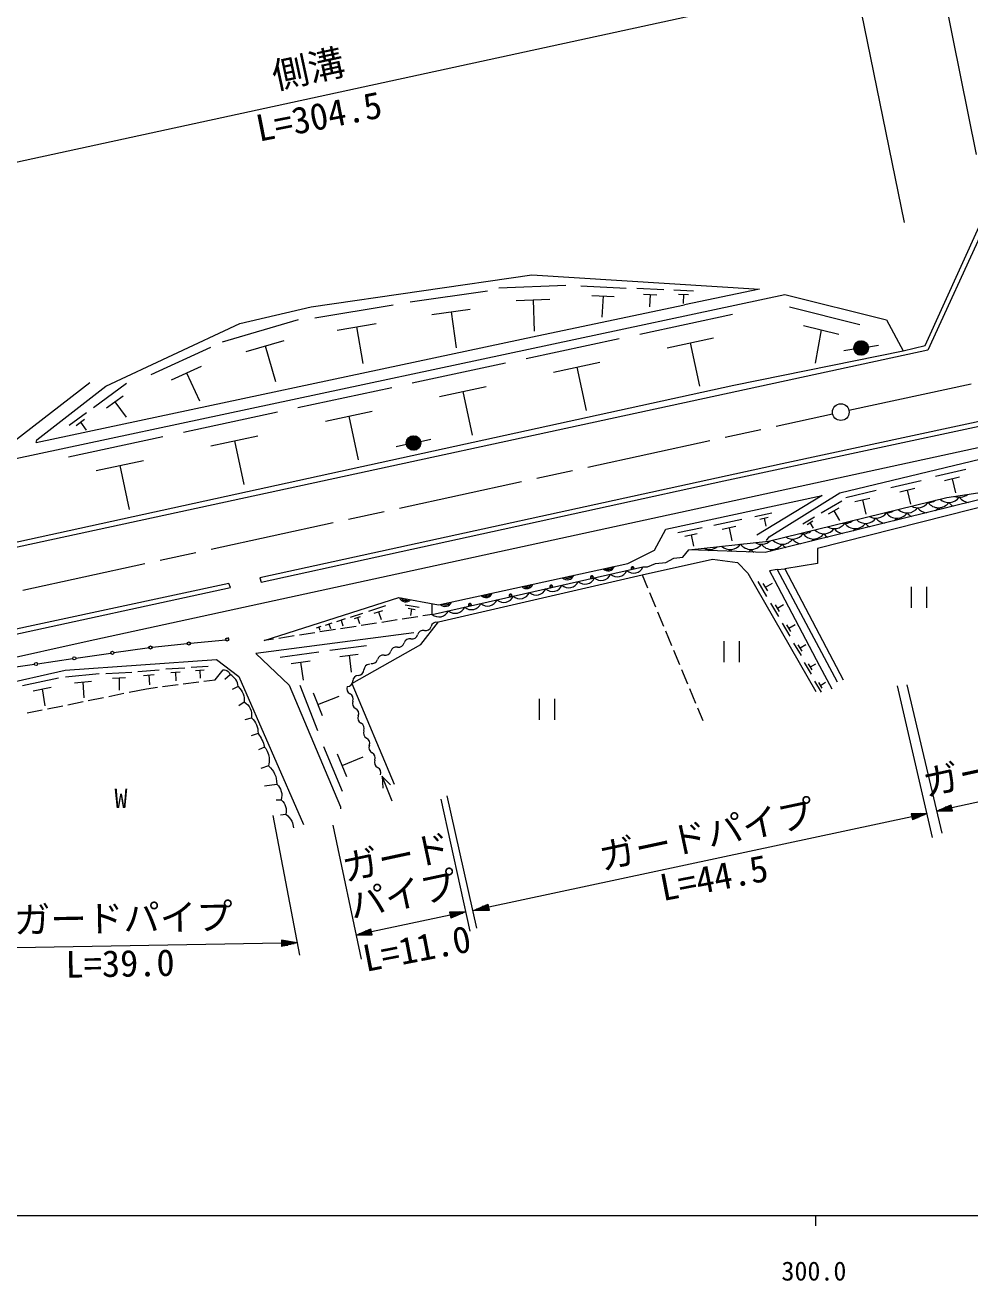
# Model space of a CAD drawing. Units: millimetres, scale not verified. Extents: x 40000 to 680000, y 20000 to 380000.
# Drawn here: x 292128 to 382814, y 198715 to 319220 of the extents above; entities that cross this region are included whole.
import ezdxf
from ezdxf.enums import TextEntityAlignment as Align

# ---------------------------------------------------------------- set-up
doc = ezdxf.new("R2010")
doc.units = ezdxf.units.MM
doc.header["$LTSCALE"] = 1000
doc.linetypes.add('CHAIN', pattern=[18.5, 12, -1.5, 3.5, -1.5])
for name, color, linetype, lineweight in [('M-BGD', 7, 'Continuous', 13), ('M-BMK', 2, 'CHAIN', 13), ('M-BMK-SRVR', 3, 'Continuous', 13), ('M-STR-HTXT', 7, 'Continuous', 13), ('M-STR-STRD', 7, 'Continuous', 13), ('M-TTL-BAND', 7, 'Continuous', 13)]:
    doc.layers.add(name, color=color, linetype=linetype, lineweight=lineweight)
doc.styles.add('ＭＳ ゴシック', font='')
doc.styles.get('ＭＳ ゴシック').set_extended_font_data('MS Gothic')

msp = doc.modelspace()

# ---------------------------------------------------------------- linework, layer by layer
at = {"layer": 'M-BGD'}
for p, q in [((378515, 288466), (383702, 299900)), ((384136, 299685), (378783, 288021)), ((319601, 292199), (340767, 295247)), ((340767, 295247), (362611, 293892)), ((337615, 294007), (344045, 294254)), ((345473, 294211), (349815, 293990)), ((291237, 277636), (365067, 293384)), ((329102, 292669), (336499, 293709)), ((339272, 292783), (342487, 292906)), ((340879, 292845), (340995, 289844)), ((346514, 293287), (348685, 293177)), ((347600, 293232), (347496, 291206)), ((350848, 293967), (353441, 293834)), ((351470, 293415), (352766, 293349)), ((352118, 293382), (352057, 292172)), ((354407, 293815), (356286, 293719)), ((354857, 293415), (355797, 293367)), ((355327, 293391), (355282, 292514)), ((362611, 293892), (355415, 292368)), ((365067, 293384), (374803, 290929)), ((312743, 290590), (319601, 292199)), ((319946, 291133), (327449, 292384)), ((331159, 291450), (334858, 291970)), ((333008, 291710), (333494, 288258)), ((341275, 289405), (355415, 292368)), ((365503, 292183), (372266, 290484)), ((299873, 284579), (312743, 290590)), ((311080, 288818), (318377, 290967)), ((322072, 289945), (325823, 290571)), ((351130, 289564), (360043, 291476)), ((374803, 290929), (376412, 287966)), ((293185, 279160), (341275, 289405)), ((323948, 290258), (324532, 286756)), ((353741, 288259), (358197, 289215)), ((366854, 290406), (370235, 289556)), ((368545, 289981), (367959, 286780)), ((378783, 288021), (272103, 264936)), ((304232, 285681), (309963, 288312)), ((313334, 287896), (316982, 288970)), ((315158, 288433), (316161, 285028)), ((340220, 287224), (349161, 289142)), ((355969, 288737), (356861, 284578)), ((371686, 288120), (370700, 287959)), ((371678, 288211), (372399, 288932)), ((372403, 287533), (371678, 288258)), ((372250, 287545), (371689, 288106)), ((371690, 288364), (372246, 288920)), ((371693, 288085), (372525, 288917)), ((372528, 287549), (371694, 288384)), ((371726, 287976), (372634, 288884)), ((372636, 287583), (371727, 288492)), ((371772, 287881), (372729, 288838)), ((372731, 287629), (371773, 288587)), ((371777, 288593), (372017, 288833)), ((371830, 287797), (372813, 288781)), ((372815, 287687), (371831, 288671)), ((371897, 287723), (372887, 288713)), ((372888, 287755), (371899, 288744)), ((371975, 287660), (372950, 288635)), ((372952, 287833), (371977, 288807)), ((372064, 287607), (373003, 288546)), ((373004, 287922), (372066, 288860)), ((372164, 287566), (373044, 288446)), ((373045, 288022), (372167, 288900)), ((372279, 287540), (373070, 288331)), ((373071, 288138), (372282, 288926)), ((372415, 287534), (373076, 288195)), ((373076, 288274), (372419, 288932)), ((372588, 287565), (373045, 288022)), ((373043, 288448), (372593, 288899)), ((373068, 288346), (374055, 288507)), ((376412, 287966), (378515, 288466)), ((342839, 285916), (347309, 286874)), ((360156, 284664), (376412, 287966)), ((372025, 287628), (371772, 287881)), ((306191, 285193), (309056, 286508)), ((307624, 285850), (308852, 283176)), ((329283, 284879), (338251, 286802)), ((345074, 286395), (345969, 282223)), ((278368, 266799), (360156, 284664)), ((290983, 279245), (298349, 284918)), ((293269, 279414), (299873, 284579)), ((298687, 282535), (301868, 284872)), ((318318, 282527), (327314, 284456)), ((331909, 283566), (336393, 284527)), ((299949, 282483), (301540, 283651)), ((334151, 284047), (335049, 279862)), ((296372, 280835), (298008, 282036)), ((300745, 283067), (301835, 281583)), ((307326, 280169), (316349, 282105)), ((320953, 281210), (325451, 282175)), ((297022, 280808), (297839, 281409)), ((297431, 281108), (297991, 280345)), ((323202, 281692), (324102, 277495)), ((296307, 277806), (305357, 279747)), ((309969, 278849), (314480, 279816)), ((328712, 279055), (329473, 279816)), ((328714, 279198), (329330, 279814)), ((328734, 278935), (329593, 279794)), ((328764, 279390), (329138, 279764)), ((328771, 278831), (329697, 279757)), ((328821, 278740), (329788, 279707)), ((328882, 278659), (329869, 279646)), ((329892, 278612), (328903, 279602)), ((328953, 278588), (329940, 279576)), ((329960, 278686), (328977, 279669)), ((330017, 278771), (329061, 279726)), ((330062, 278866), (329157, 279772)), ((330095, 278976), (329266, 279804)), ((330109, 279102), (329393, 279818)), ((330095, 279258), (329548, 279805)), ((330000, 279495), (329785, 279709)), ((370316, 274334), (392499, 279668)), ((293185, 279160), (293269, 279414)), ((312225, 279332), (313128, 275122)), ((328725, 278970), (327748, 278757)), ((329378, 278419), (328710, 279087)), ((329513, 278426), (328717, 279222)), ((329208, 278448), (328739, 278917)), ((329627, 278453), (328744, 279336)), ((329727, 278495), (328786, 279436)), ((329815, 278548), (328839, 279524)), ((329034, 278528), (330000, 279494)), ((329126, 278479), (330049, 279402)), ((329230, 278442), (330086, 279298)), ((329351, 278421), (330107, 279177)), ((329495, 278424), (330104, 279033)), ((329690, 278477), (330051, 278838)), ((330093, 279268), (331070, 279481)), ((347964, 270948), (384625, 278906)), ((298957, 276481), (303483, 277452)), ((301220, 276967), (302126, 272743)), ((379500, 275929), (382422, 276615)), ((389432, 275077), (363170, 268603)), ((375210, 274846), (378132, 275531)), ((376078, 274433), (377539, 274776)), ((380368, 275517), (381829, 275859)), ((380606, 273892), (389375, 275193)), ((381098, 275688), (381418, 274325)), ((353637, 270863), (368623, 274080)), ((368623, 274080), (362357, 270270)), ((363481, 269701), (380606, 273892)), ((363543, 270101), (370316, 274334)), ((388943, 274250), (368199, 269000)), ((368526, 272411), (370515, 273585)), ((370893, 273905), (373815, 274591)), ((371761, 273492), (373221, 273835)), ((372491, 273664), (372811, 272300)), ((376808, 274604), (377128, 273241)), ((362168, 272061), (363805, 272404)), ((369258, 272307), (370252, 272894)), ((369755, 272600), (370303, 271672)), ((358246, 271246), (360914, 271805)), ((362646, 271820), (363464, 271991)), ((363055, 271905), (363215, 271141)), ((366769, 271373), (367895, 272038)), ((367184, 271314), (367747, 271647)), ((367465, 271481), (367776, 270955)), ((298095, 260110), (347964, 270948)), ((352536, 268831), (353637, 270863)), ((354784, 270526), (357117, 271015)), ((355465, 270182), (356631, 270426)), ((356048, 270304), (356276, 269216)), ((359025, 270852), (360359, 271131)), ((359692, 270991), (359953, 269746)), ((363289, 269762), (363543, 270101)), ((349996, 267561), (352536, 268831)), ((355245, 268154), (355846, 268862)), ((355846, 268862), (363481, 269701)), ((363170, 268603), (355846, 268862)), ((368199, 269000), (368199, 267561)), ((351351, 266460), (358124, 267984)), ((351859, 267222), (352621, 267561)), ((352621, 267561), (353637, 267646)), ((353637, 267646), (354399, 268069)), ((354399, 268069), (355245, 268154)), ((358124, 267984), (360495, 267646)), ((360495, 267646), (361511, 266630)), ((368199, 267561), (365067, 267053)), ((331212, 262665), (351435, 267222)), ((331793, 261973), (351351, 266460)), ((351351, 266460), (351863, 265235)), ((351435, 267222), (351859, 267222)), ((361511, 266630), (368030, 255284)), ((364305, 266968), (363577, 266850)), ((363577, 266850), (364051, 265952)), ((364305, 266968), (365067, 267053)), ((364305, 266968), (370062, 256216)), ((365067, 267053), (370655, 256385)), ((363333, 264392), (362480, 265831)), ((363408, 264922), (362981, 265642)), ((363194, 265282), (363866, 265680)), ((364051, 265952), (368369, 257740)), ((377166, 265313), (377166, 263313)), ((378666, 263313), (378666, 265313)), ((315086, 260155), (328005, 264285)), ((352055, 264773), (352633, 263389)), ((323353, 262413), (324547, 262804)), ((325136, 262987), (326748, 263516)), ((325645, 262797), (326451, 263062)), ((326048, 262929), (326294, 262177)), ((328603, 263584), (329945, 263366)), ((328895, 263261), (329566, 263152)), ((329230, 263206), (329129, 262580)), ((331212, 262665), (331212, 263716)), ((352826, 262928), (353404, 261544)), ((364466, 262486), (363714, 263754)), ((364531, 262953), (364155, 263587)), ((364343, 263270), (364935, 263621)), ((320098, 261376), (320559, 261527)), ((320958, 261648), (321614, 261863)), ((321286, 261755), (321429, 261318)), ((322051, 261996), (322871, 262265)), ((323890, 261525), (322408, 261295)), ((322461, 262130), (322641, 261583)), ((323730, 262272), (324327, 262468)), ((324028, 262370), (324211, 261813)), ((325866, 261833), (324384, 261602)), ((327842, 262140), (326360, 261910)), ((329818, 262448), (328336, 262217)), ((330099, 259772), (331793, 261973)), ((331212, 262665), (330312, 262525)), ((365565, 260576), (364813, 261844)), ((365631, 261043), (365255, 261678)), ((365443, 261361), (366035, 261711)), ((311676, 260413), (311663, 260424)), ((329433, 260908), (314267, 258925)), ((315985, 260295), (315086, 260155)), ((317961, 260603), (316479, 260372)), ((319937, 260910), (318455, 260679)), ((320329, 261452), (320430, 261144)), ((321914, 261218), (320431, 260987)), ((353597, 261082), (354175, 259698)), ((278368, 255708), (298095, 260110)), ((300653, 259002), (303852, 259468)), ((303852, 259468), (304018, 259485)), ((304316, 259516), (307698, 259866)), ((307997, 259897), (311379, 260247)), ((311677, 260278), (311678, 260278)), ((316625, 258562), (320309, 259095)), ((321383, 259229), (324889, 259683)), ((323495, 256046), (330099, 259772)), ((354368, 259237), (354946, 257853)), ((359196, 260094), (359196, 258094)), ((360696, 258094), (360696, 260094)), ((366638, 258712), (365930, 259906)), ((366699, 259152), (366346, 259749)), ((366523, 259451), (367079, 259781)), ((289668, 257403), (293033, 257893)), ((293330, 257936), (296694, 258426)), ((295979, 257316), (310485, 258333)), ((296991, 258469), (300356, 258959)), ((310485, 258333), (312628, 256723)), ((314267, 258925), (317484, 255877)), ((317653, 257959), (319495, 258225)), ((318574, 258092), (318822, 256372)), ((322350, 258641), (324103, 258868)), ((323226, 258755), (323438, 257118)), ((367610, 256943), (366948, 258060)), ((367668, 257355), (367337, 257913)), ((367503, 257634), (368024, 257943)), ((276759, 252998), (295979, 257316)), ((295989, 256673), (299243, 256994)), ((299883, 257016), (302377, 257132)), ((302939, 257181), (304992, 257363)), ((303489, 256816), (304516, 256907)), ((304002, 256861), (304053, 255901)), ((305642, 257441), (307449, 257545)), ((306114, 257106), (307018, 257157)), ((306566, 257132), (306584, 256287)), ((308052, 257605), (309710, 257699)), ((308485, 257297), (309315, 257344)), ((308900, 257320), (308916, 256545)), ((310360, 256394), (311126, 257368)), ((311303, 256470), (311811, 256893)), ((312628, 256723), (318839, 242500)), ((355138, 257391), (355716, 256007)), ((368369, 257740), (369554, 255538)), ((291883, 255847), (295342, 256569)), ((292892, 255336), (294622, 255697)), ((293757, 255517), (294035, 253892)), ((296866, 256102), (298494, 256263)), ((297680, 256183), (297775, 254659)), ((300530, 256546), (301777, 256604)), ((301153, 256575), (301166, 255410)), ((302110, 255202), (303768, 255538)), ((303768, 255538), (304833, 255677)), ((305328, 255741), (306816, 255934)), ((307312, 255998), (308799, 256192)), ((309295, 256256), (310360, 256394)), ((312589, 255750), (312005, 255471)), ((317484, 255877), (322395, 244193)), ((320217, 251508), (318515, 255850)), ((323495, 256046), (327559, 246394)), ((355909, 255546), (356487, 254162)), ((368569, 255198), (367935, 256266)), ((368624, 255592), (368307, 256126)), ((368465, 255859), (368964, 256154)), ((296230, 254009), (297700, 254307)), ((298190, 254407), (299660, 254705)), ((300150, 254804), (301620, 255103)), ((312658, 253930), (313166, 254268)), ((320660, 252934), (319809, 255105)), ((320235, 254019), (322261, 254814)), ((341467, 254569), (341467, 252569)), ((342967, 252569), (342967, 254569)), ((292310, 253214), (293780, 253512)), ((294270, 253611), (295740, 253909)), ((356680, 253700), (357192, 252475)), ((313251, 252575), (313843, 252744)), ((314490, 251257), (313813, 251012)), ((315116, 249929), (314541, 249684)), ((322599, 245665), (320815, 249974)), ((323015, 247099), (322123, 249254)), ((322569, 248177), (324580, 249009)), ((315505, 248127), (314769, 247890)), ((327359, 244762), (326402, 247136)), ((326402, 247136), (326466, 245982)), ((326470, 247038), (327195, 246313)), ((315113, 246225), (316299, 246394)), ((316214, 244870), (316722, 244870)), ((316637, 243431), (317145, 243516)), ((322395, 244193), (322395, 244024))]:
    msp.add_line(p, q, dxfattribs=at)
msp.add_lwpolyline([(328005, 264285), (331800, 263587), (349996, 267561)], dxfattribs=at)
for centre, radius in [((372377, 288233), 700), ((329409, 279119), 700), ((346535, 266226), 100), ((346535, 266226), 100), ((346535, 266226), 100), ((346535, 266226), 100), ((350437, 267105), 100), ((350437, 267105), 100), ((350437, 267105), 100), ((350437, 267105), 100), ((342632, 265346), 100), ((342632, 265346), 100), ((342632, 265346), 100), ((342632, 265346), 100), ((338730, 264467), 100), ((338730, 264467), 100), ((338730, 264467), 100), ((338730, 264467), 100), ((334828, 263587), 100), ((334828, 263587), 100), ((334828, 263587), 100), ((334828, 263587), 100), ((311528, 260262), 150), ((300504, 258980), 150), ((304167, 259500), 150), ((307847, 259881), 150), ((293181, 257914), 150), ((296843, 258447), 150)]:
    msp.add_circle(centre, radius, dxfattribs=at)
for centre, radius, start, end in [((378799, 274656), 1250, 263.38846, 304.11442), ((380799, 274656), 1250, 227.61178, 323.1301), ((381799, 275156), 1250, 247.80607, 309.07097), ((382799, 274656), 1250, 216.8699, 264.48971), ((373799, 273156), 1250, 240.03302, 323.1301), ((374799, 273656), 1250, 260.84051, 306.66237), ((375799, 273156), 1250, 216.8699, 323.1301), ((376799, 273656), 1250, 226.48783, 323.1301), ((377799, 273156), 1250, 216.8699, 241.21671), ((377799, 274156), 1250, 241.40972, 323.1301), ((378799, 273656), 1250, 216.8699, 262.69568), ((379799, 274156), 1250, 216.8699, 323.1301), ((378799, 273656), 1250, 305.00023, 323.1301), ((380799, 273656), 1250, 216.8699, 227.19239), ((381799, 274156), 1250, 216.8699, 242.14188), ((369799, 272156), 1250, 238.69008, 323.1301), ((370799, 272656), 1250, 258.53641, 308.96647), ((371799, 272156), 1250, 216.8699, 323.1301), ((372799, 272656), 1250, 225.37787, 323.1301), ((373799, 272156), 1250, 216.8699, 240.3075), ((374799, 272656), 1250, 216.8699, 261.03639), ((374799, 272656), 1250, 306.65951, 323.1301), ((376799, 272656), 1250, 216.8699, 226.45206), ((365799, 271156), 1250, 237.37785, 323.1301), ((366799, 271656), 1250, 256.41427, 311.08861), ((367799, 271156), 1250, 216.8699, 323.1301), ((368799, 271656), 1250, 224.28101, 323.1301), ((369799, 271156), 1250, 216.8699, 239.41322), ((370799, 271656), 1250, 216.8699, 259.48425), ((370799, 271656), 1250, 308.21166, 323.1301), ((372799, 271656), 1250, 216.8699, 225.71779), ((357799, 270156), 1250, 245.42651, 307.11733), ((356799, 269656), 1250, 316.5181, 323.1301), ((358799, 269656), 1250, 216.8699, 223.91351), ((359799, 270156), 1250, 229.40995, 323.1301), ((358799, 269656), 1250, 312.03615, 323.1301), ((360799, 269656), 1250, 216.8699, 228.79234), ((360799, 270656), 1250, 269.97475, 282.5691), ((361799, 270156), 1250, 216.8699, 323.1301), ((360799, 269656), 1250, 307.15731, 323.1301), ((362799, 269656), 1250, 216.8699, 234.24647), ((362799, 270656), 1250, 241.2738, 313.06849), ((363799, 270156), 1250, 216.8699, 323.1301), ((362799, 269656), 1250, 311.06684, 323.1301), ((364799, 269656), 1250, 216.8699, 224.26643), ((364799, 270656), 1250, 223.19639, 323.1301), ((365799, 270156), 1250, 216.8699, 238.53296), ((366799, 270656), 1250, 216.8699, 258.01988), ((366799, 270656), 1250, 309.67602, 323.1301), ((368799, 270656), 1250, 216.8699, 224.98933), ((344172, 266652), 654, 225.09966, 339.5415), ((344172, 266652), 523, 234.9109, 329.73026), ((344172, 266652), 392, 256.78735, 307.85381), ((346535, 266226), 145, 326.3026, 239.09697), ((346535, 266226), 116, 307.85327, 257.5463), ((347415, 266926), 995, 229.41695, 335.98262), ((348080, 267505), 654, 225.09966, 339.5415), ((348080, 267505), 523, 234.9109, 329.73026), ((348080, 267505), 392, 256.78735, 307.85381), ((348971, 267277), 995, 229.41695, 335.98262), ((350527, 267627), 995, 229.41695, 335.98262), ((350437, 267105), 145, 326.3026, 239.09697), ((350437, 267105), 116, 307.85327, 257.5463), ((340264, 265798), 654, 225.09966, 339.5415), ((340264, 265798), 523, 234.9109, 329.73026), ((340264, 265798), 392, 256.78735, 307.85381), ((341193, 265524), 995, 229.41695, 335.98262), ((342748, 265874), 995, 229.41695, 335.98262), ((342632, 265346), 145, 326.3026, 239.09697), ((342632, 265346), 116, 307.85327, 257.5463), ((344304, 266225), 995, 229.41695, 335.98262), ((345860, 266575), 995, 229.41695, 335.98262), ((328659, 264525), 654, 202.35482, 316.79666), ((328659, 264525), 523, 212.16606, 306.98542), ((328659, 264525), 392, 234.04251, 285.10897), ((336526, 264472), 995, 229.41695, 335.98262), ((336356, 264944), 654, 225.09966, 339.5415), ((336356, 264944), 523, 234.9109, 329.73026), ((336356, 264944), 392, 256.78735, 307.85381), ((338081, 264823), 995, 229.41695, 335.98262), ((338730, 264467), 145, 326.3026, 239.09697), ((338730, 264467), 116, 307.85327, 257.5463), ((339637, 265173), 995, 229.41695, 335.98262), ((331859, 263420), 995, 229.41695, 335.98262), ((332449, 264091), 654, 225.09966, 339.5415), ((332449, 264091), 523, 234.9109, 329.73026), ((332449, 264091), 392, 256.78735, 307.85381), ((333414, 263771), 995, 229.41695, 335.98262), ((334970, 264121), 995, 229.41695, 335.98262), ((334828, 263587), 145, 326.3026, 239.09697), ((334828, 263587), 116, 307.85327, 257.5463), ((330564, 261654), 544, 257.95539, 345.16103), ((331616, 261376), 544, 77.95539, 165.16103), ((329042, 259795), 544, 77.95539, 165.16103), ((329278, 260864), 544, 257.95539, 345.16103), ((330329, 260586), 544, 77.95539, 165.16103), ((326704, 259284), 544, 257.95539, 345.16103), ((327756, 259005), 544, 77.95539, 165.16103), ((327991, 260074), 544, 257.95539, 345.16103), ((325194, 257342), 544, 91.47307, 178.67871), ((325418, 258493), 544, 257.95539, 345.16103), ((326469, 258215), 544, 77.95539, 165.16103), ((311181, 255628), 1413, 4.94421, 63.49588), ((324128, 256273), 544, 91.47307, 178.67871), ((324107, 257367), 544, 271.47307, 358.67871), ((323554, 255540), 544, 156.90743, 244.11307), ((323041, 256298), 544, 271.47307, 358.67871), ((323079, 254562), 544, 336.90743, 64.11307), ((324083, 254126), 544, 156.90743, 244.11307), ((323609, 253148), 544, 336.90743, 64.11307), ((324612, 252712), 544, 156.90743, 244.11307), ((324138, 251733), 544, 336.90743, 64.11307), ((325141, 251298), 544, 156.90743, 244.11307), ((324667, 250319), 544, 336.90743, 64.11307), ((325671, 249883), 544, 156.90743, 244.11307), ((325196, 248905), 544, 336.90743, 64.11307), ((326200, 248469), 544, 156.90743, 244.11307), ((325725, 247491), 544, 336.90743, 64.11307)]:
    msp.add_arc(centre, radius, start, end, dxfattribs=at)
for points in [[(311126, 257368), (311336, 257335), (311467, 257330), (311615, 257191), (311716, 257095), (311756, 257028), (311811, 256893)], [(312589, 255750), (312823, 255478), (312930, 255358), (313044, 255053), (313153, 254763), (313158, 254611), (313166, 254268)], [(313166, 254268), (313441, 254058), (313587, 253939), (313730, 253643), (313883, 253324), (313865, 253117), (313843, 252744)], [(313843, 252744), (314093, 252492), (314209, 252375), (314339, 252078), (314469, 251779), (314475, 251614), (314490, 251257)], [(314490, 251257), (314677, 250987), (314738, 250896), (314859, 250644), (314988, 250377), (315019, 250264), (315116, 249929)], [(315116, 249929), (315283, 249722), (315338, 249615), (315434, 249391), (315628, 248936), (315554, 248664), (315505, 248127)], [(315505, 248127), (315793, 247836), (315919, 247705), (316079, 247369), (316246, 247017), (316260, 246824), (316299, 246394)], [(316299, 246394), (316517, 246130), (316625, 245998), (316711, 245692), (316798, 245383), (316772, 245213), (316722, 244870)], [(316722, 244870), (316937, 244638), (317053, 244518), (317135, 244233), (317213, 243964), (317192, 243811), (317145, 243516)], [(317145, 243516), (317429, 243254), (317574, 243143), (317716, 242822), (317823, 242584), (317849, 242461), (317881, 242175)]]:
    msp.add_open_spline(points, degree=3, knots=[0, 0, 0, 0, 1, 1, 1, 2, 2, 2, 2], dxfattribs=at)
at = {"layer": 'M-BMK'}
for p, q in [((371200, 282263), (450350, 299284)), ((273823, 261067), (369639, 281915))]:
    msp.add_line(p, q, dxfattribs=at)
at = {"layer": 'M-BMK-SRVR'}
msp.add_circle((370421, 282080), 800, dxfattribs=at)
at = {"layer": 'M-STR-HTXT'}
for p, q in [((383448, 306791), (379488, 326460)), ((376529, 300280), (371592, 324407)), ((370308, 323201), (265117, 300362)), ((379241, 241255), (375859, 255804)), ((376771, 255899), (380109, 241687)), ((397648, 247719), (381079, 244116)), ((332044, 244945), (334815, 232266)), ((335486, 232563), (332648, 245267)), ((378705, 243560), (377175, 243540)), ((377175, 243540), (377300, 242954)), ((377481, 243544), (377188, 243482)), ((377200, 243423), (377787, 243548)), ((378093, 243552), (377213, 243364)), ((377225, 243306), (378399, 243556)), ((378705, 243560), (377238, 243247)), ((377250, 243188), (378424, 243439)), ((378705, 243560), (377300, 242954)), ((379613, 243798), (381015, 244410)), ((379613, 243798), (381079, 244116)), ((379613, 243798), (381142, 243823)), ((381066, 244175), (379893, 243920)), ((381091, 244058), (379919, 243803)), ((380174, 244043), (381053, 244234)), ((380225, 243808), (381104, 243999)), ((381040, 244292), (380454, 244165)), ((381117, 243941), (380531, 243813)), ((380735, 244287), (381028, 244351)), ((380837, 243818), (381130, 243882)), ((381142, 243823), (381015, 244410)), ((315901, 243374), (318463, 229980)), ((324402, 229583), (321712, 242462)), ((377238, 243247), (336635, 234584)), ((378143, 243317), (377263, 243130)), ((377275, 243071), (377862, 243196)), ((377581, 243075), (377288, 243012)), ((332941, 233815), (325384, 232216)), ((334409, 234126), (332879, 234109)), ((332879, 234109), (333003, 233522)), ((333185, 234112), (332891, 234050)), ((332904, 233991), (333491, 234116)), ((333797, 234119), (332916, 233933)), ((332929, 233874), (334103, 234123)), ((334409, 234126), (332941, 233815)), ((332954, 233757), (334128, 234005)), ((333846, 233884), (332966, 233698)), ((334409, 234126), (333003, 233522)), ((335168, 234271), (336573, 234877)), ((335168, 234271), (336635, 234584)), ((335168, 234271), (336698, 234290)), ((336623, 234642), (335449, 234392)), ((336648, 234525), (335474, 234275)), ((335730, 234513), (336610, 234701)), ((335780, 234278), (336660, 234466)), ((336598, 234760), (336011, 234634)), ((336673, 234408), (336086, 234282)), ((336292, 234756), (336585, 234818)), ((336392, 234286), (336685, 234349)), ((336698, 234290), (336573, 234877)), ((332978, 233639), (333565, 233764)), ((333284, 233643), (332991, 233581)), ((318241, 231141), (316736, 231414)), ((316736, 231414), (316746, 230814)), ((323917, 231905), (325322, 232509)), ((323917, 231905), (325384, 232216)), ((323917, 231905), (325446, 231922)), ((325372, 232274), (324198, 232026)), ((325397, 232157), (324223, 231908)), ((324479, 232147), (325359, 232333)), ((324529, 231912), (325409, 232098)), ((325347, 232392), (324760, 232267)), ((325422, 232040), (324835, 231915)), ((325041, 232388), (325335, 232450)), ((325140, 231919), (325434, 231981)), ((325446, 231922), (325322, 232509)), ((316741, 231114), (282574, 230506)), ((317037, 231359), (316737, 231354)), ((316738, 231294), (317338, 231305)), ((317639, 231250), (316739, 231234)), ((316740, 231174), (317940, 231195)), ((318241, 231141), (316741, 231114)), ((316742, 231054), (317942, 231075)), ((317643, 231010), (316743, 230994)), ((316744, 230934), (317344, 230945)), ((317045, 230879), (316745, 230874)), ((318241, 231141), (316746, 230814))]:
    msp.add_line(p, q, dxfattribs=at)
at = {"layer": 'M-STR-STRD'}
for p, q in [((359206, 275500), (426302, 289841)), ((426196, 290327), (364781, 277111)), ((364781, 277111), (314653, 266180)), ((314781, 265752), (359206, 275500)), ((311694, 265651), (273184, 257362)), ((273329, 256905), (311837, 265251)), ((311837, 265251), (311694, 265651)), ((314653, 266180), (314781, 265752))]:
    msp.add_line(p, q, dxfattribs=at)
at = {"layer": 'M-TTL-BAND'}
for p, q in [((40000, 205000), (579000, 205000)), ((368000, 205000), (368000, 204000))]:
    msp.add_line(p, q, dxfattribs=at)

# ---------------------------------------------------------------- texts
at = {"layer": 'M-BGD', "style": 'ＭＳ ゴシック'}
msp.add_text('W', height=1833, dxfattribs=at).set_placement((301331, 245024), align=Align.MIDDLE_CENTER)
at = {"layer": 'M-STR-HTXT', "style": 'ＭＳ ゴシック'}
for s, rotation, p in [('側溝', 12.25, (316315, 312282)), ('L=304.5', 11.169, (314728, 307271)), ('ガードパイプ', 12.279, (378775, 244429)), ('ガードパイプ', 12.045, (347699, 237370)), ('ガード', 12.045, (323031, 236296)), ('L=44.5', 10.955, (353491, 234398)), ('パイプ', 12.045, (323685, 232693)), ('ガードパイプ', 1.019, (291096, 231293)), ('L=11.0', 10.955, (324974, 227606)), ('L=39.0', 1.03, (296042, 227035))]:
    msp.add_text(s, height=2566, rotation=rotation, dxfattribs=at).set_placement(p, align=Align.BOTTOM_LEFT)
at = {"layer": 'M-TTL-BAND', "style": 'ＭＳ ゴシック'}
msp.add_text('300.0', height=1833, dxfattribs=at).set_placement((367844, 198195), align=Align.BOTTOM_CENTER)

doc.saveas('drawing.dxf')
